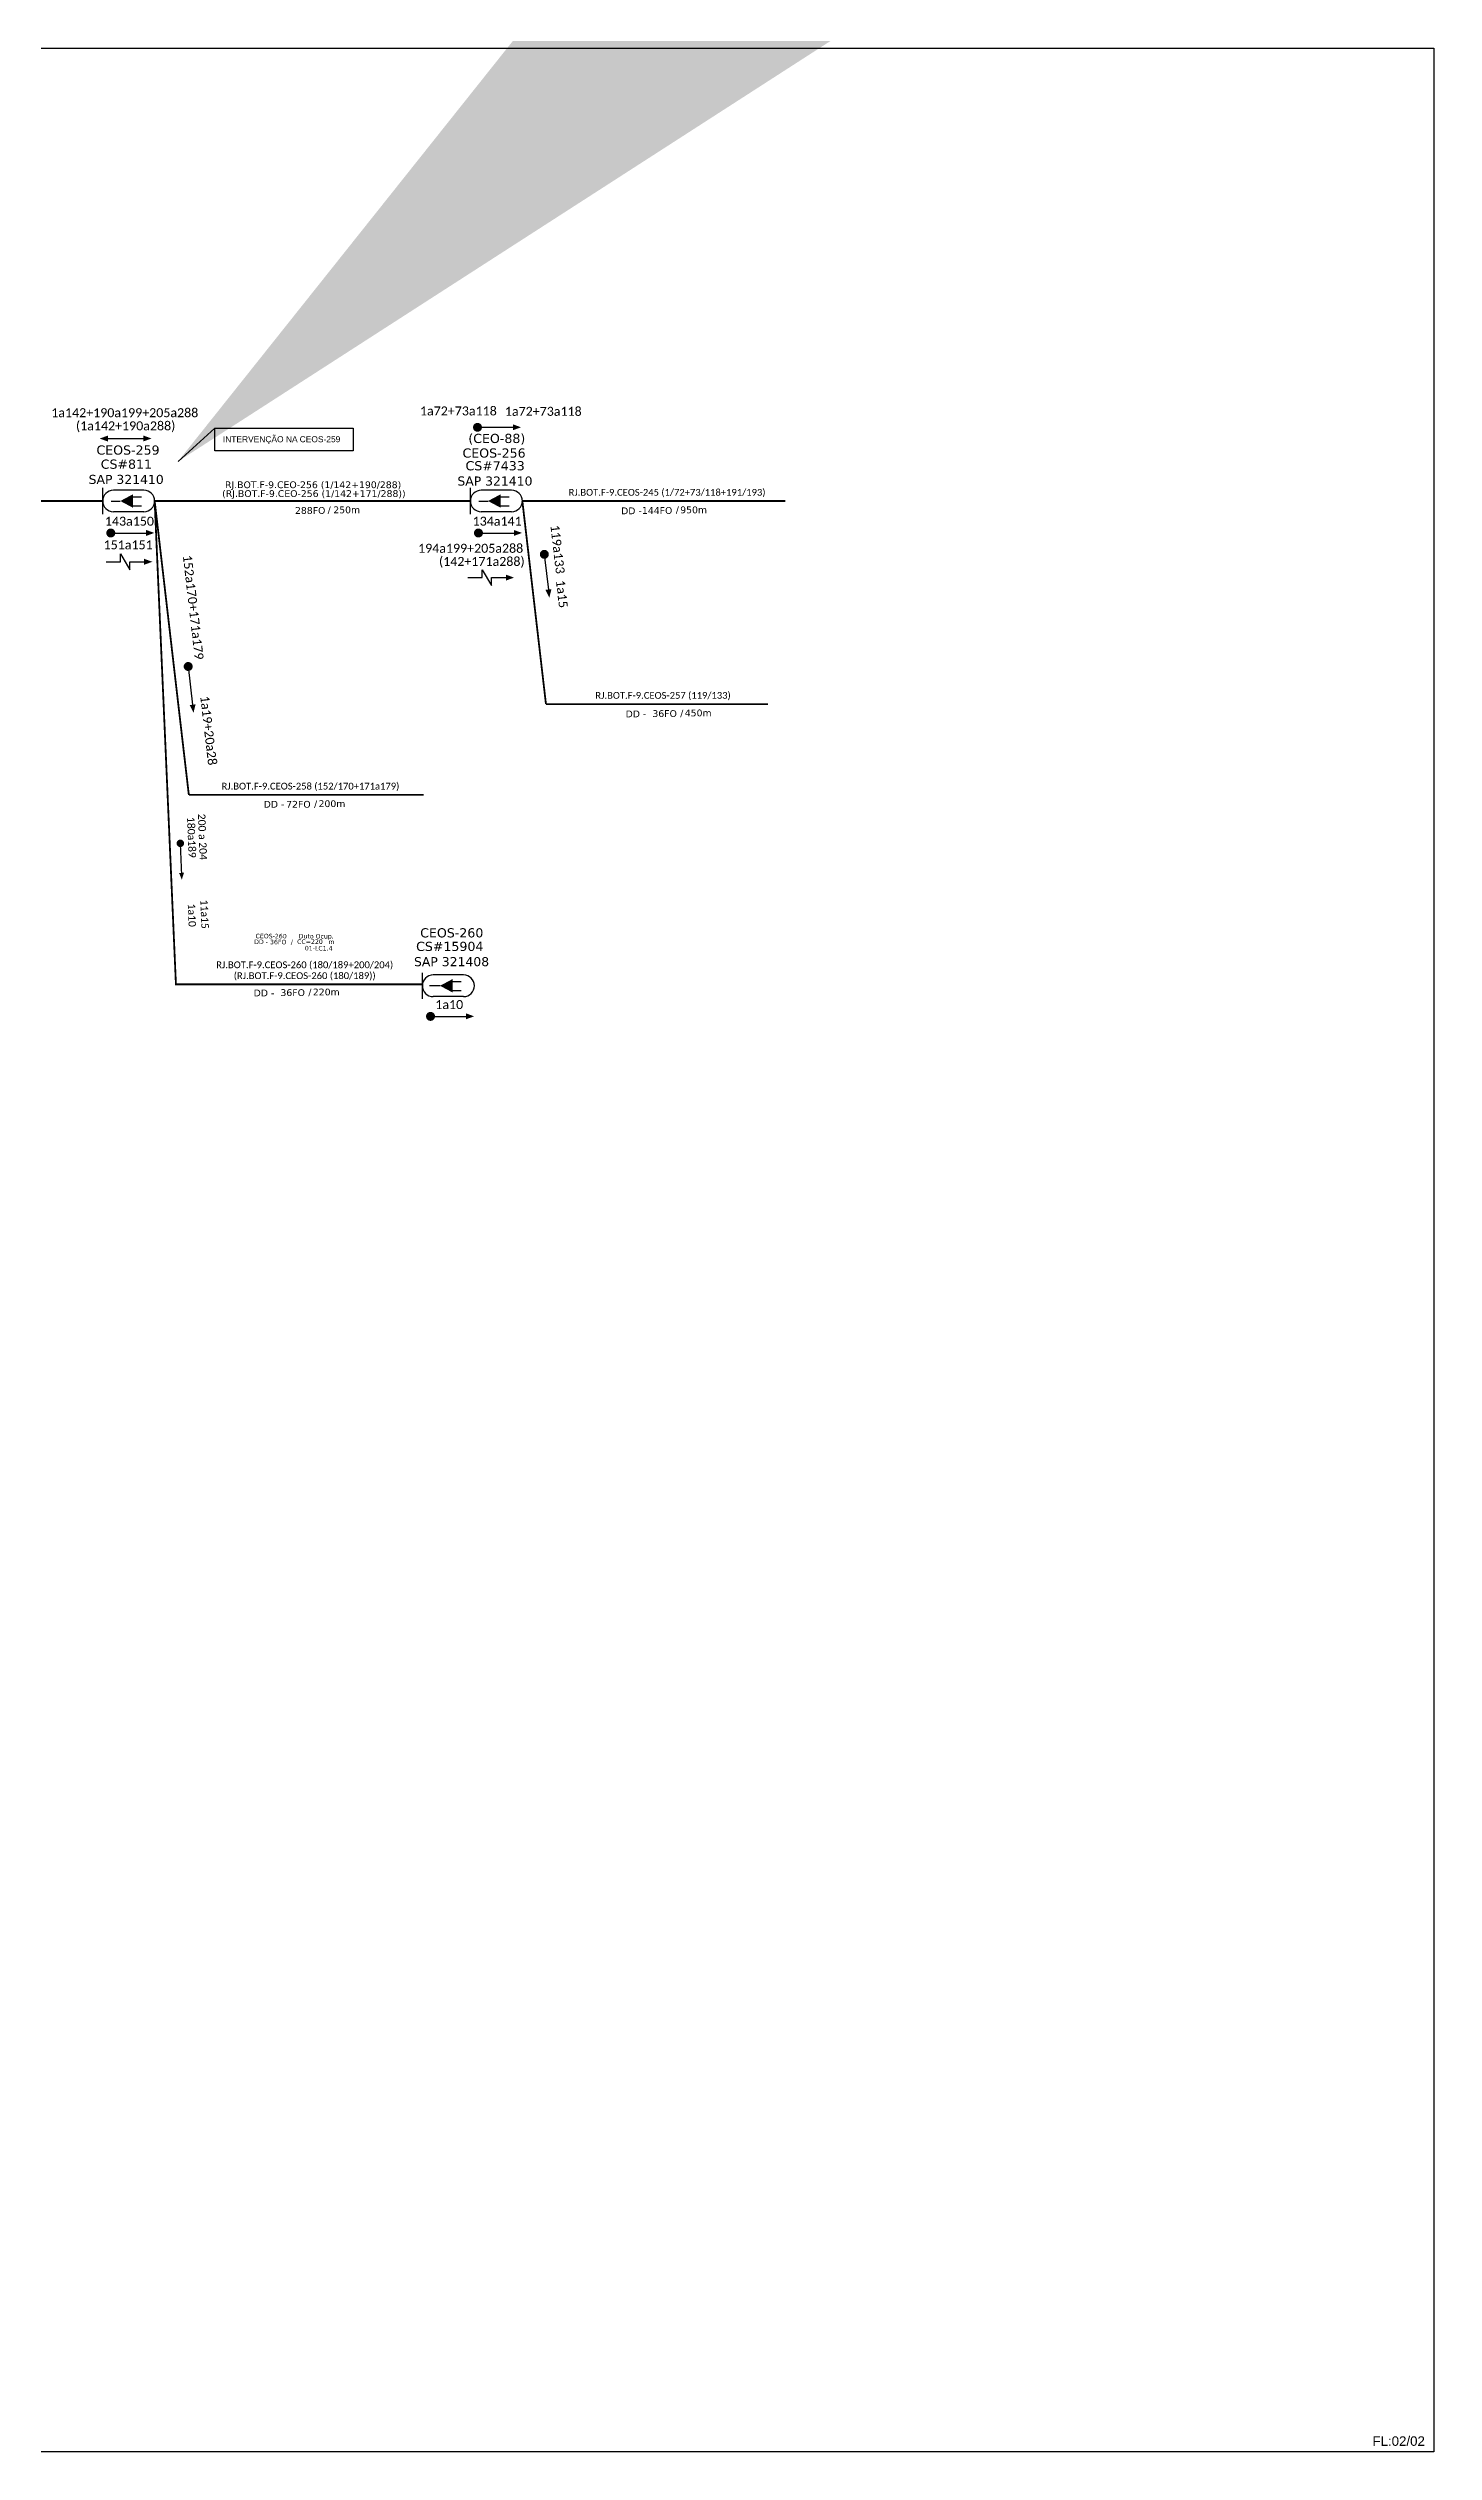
# Model space of a CAD drawing. Header units: metres. Extents: x -203 to 1885, y -55 to 636.
# Drawn here: x 1486 to 1885, y -55 to 636 of the extents above; entities that cross this region are included whole.
import ezdxf
from ezdxf.enums import TextEntityAlignment as Align

# ---------------------------------------------------------------- set-up
doc = ezdxf.new("R2010")
doc.units = ezdxf.units.M
doc.layers.add('10.4-Postes', color=1, linetype='Continuous', lineweight=0)
doc.layers.add('40.1-ETIQUETAS', color=1, linetype='Continuous', lineweight=20)
for name, color, linetype in [('20.4-CEOS', 1, 'Continuous'), ('20.5-CABO AÉREO', 1, 'Continuous'), ('label_cabos', 7, 'Continuous'), ('LC', 7, 'Continuous'), ('SETA', 7, 'Continuous'), ('surveys legendas', 7, 'Continuous')]:
    doc.layers.add(name, color=color, linetype=linetype)
doc.layers.get('LC').off()
doc.styles.add('ARIAL', font='arial.ttf')
doc.styles.add('ROMANS', font='romans.shx')
doc.styles.add('siredit', font='verdana.ttf')
doc.styles.get("Standard").update_dxf_attribs({"font": 'arial.ttf'})
doc.dimstyles.new('CL', dxfattribs={"dimtxt": 1, "dimasz": 2, "dimexe": 0.18, "dimexo": 0.0625, "dimgap": 0.09, "dimtad": 0, "dimdec": 0, "dimrnd": 1, "dimzin": 0, "dimdsep": 46, "dimtxsty": 'siredit', "dimblk": 'NONE', "dimcen": 0, "dimse1": 1, "dimse2": 1, "dimsd1": 1, "dimsd2": 1, "dimclrt": 7, "dimadec": 0, "dimazin": 0, "dimtfac": 1, "dimtdec": 0, "dimtofl": 0, "dimtmove": 0, "dimatfit": 3, "dimfxl": 0, "dimtolj": 1, "dimtzin": 0, "dimarcsym": 0})

# ---------------------------------------------------------------- blocks, each defined once
blk = doc.blocks.new('Inst CB DT OCUP CFOA-SM-DD-S-36')
at = {"layer": 'label_cabos', "color": 0, "style": 'siredit'}
for tag, flags, p in [('ID_ATIVIDADE', 3, (1.31, 2.67)), ('FATOR', 1, (11.56, 2.55))]:
    blk.add_attdef(tag, text='', height=1, rotation=359.69, dxfattribs=dict(at, flags=flags)).set_placement(p, align=Align.MIDDLE_CENTER)
for tag, p in [('TIPO_CABO', (1.11, 0)), ('DESTINO_CABO', (3.13, 1.26)), ('CABO', (4.69, -0.05)), ('/', (7.71, -0.05)), ('LANCE', (10.41, 0.02)), ('TIPO_CABO', (13.11, 1.24)), ('UND', (16.46, 0)), ('FID', (13.65, -1.41))]:
    blk.add_attdef(tag, text='', height=1, rotation=359.69, dxfattribs=at).set_placement(p, align=Align.MIDDLE_CENTER)
blk.add_attdef('QTDE', (11.93, -0.45), '', height=1, rotation=359.69, dxfattribs=at)
blk = doc.blocks.new('_None')
blk = doc.blocks.new('*U30')
at = {"color": 3}
blk.add_lwpolyline([(0.0000405, 0.000041), (0.0001936, 0.000041), (0.0001936, 0.0000158), (0.0000405, 0.0000158)], close=True, dxfattribs=at)
at = {"color": 3, "style": 'ARIAL'}
blk.add_attdef('SERVIÇO_EM_EMENDA_EXIST', text='', height=0.00000666, dxfattribs=at).set_placement((0.0001321, 0.0000254), align=Align.RIGHT)
blk.add_attdef('FID', (0.0001344, 0.0000254), '', height=0.00000666, dxfattribs=at)
at = {"layer": '10.4-Postes', "lineweight": 0, "style": 'ROMANS'}
for tag, p, flags in [('ID_ATIVIDADE', (-0.0000068, -0.0000086), 3), ('QTDE', (-0.000006, -0.000014), 3), ('FATOR', (-0.0000019, -0.0000113), 1)]:
    blk.add_attdef(tag, p, '', height=0.00000209, dxfattribs=dict(at, flags=flags))
at = {"color": 3}
blk.add_leader([(-0.0000002, 0.0000042), (0.0000405, 0.000041)], dimstyle='CL', override={"dimgap": 0.09, "dimtad": 0}, dxfattribs=at)

msp = doc.modelspace()

# ---------------------------------------------------------------- linework, layer by layer
msp.add_lwpolyline([(856.73, 636.01), (1884.64, 636.01), (1884.64, -55.3), (856.73, -55.3)], close=True)
at = {"color": 0}
for points, const_width in [([(1608.81, 526.94, 1), (1610.1, 526.94, 1)], 1.29), ([(1503.3, 496.55, 1), (1504.59, 496.55, 1)], 1.29), ([(1628.61, 491.05, 1), (1628.76, 489.77, 1)], 1.29), ([(1526.14, 458.8, 1), (1526.29, 457.52, 1)], 1.29), ([(1523.93, 407.84, 1), (1523.98, 406.76, 1)], 1.07), ([(1595.3, 357.54, 1), (1596.59, 357.54, 1)], 1.29)]:
    msp.add_lwpolyline(points, format="xyb", close=True, dxfattribs=dict(at, const_width=const_width))
at = {"color": 7, "const_width": 1.29}
msp.add_lwpolyline([(1609.09, 496.55, 1), (1610.38, 496.55, 1)], format="xyb", close=True, dxfattribs=at)
at = {"color": 0}
for points in [[(1506.71, 488.27), (1506.71, 490.55), (1509.43, 486), (1509.43, 488.27)], [(1610.79, 483.72), (1610.79, 486), (1613.51, 481.45), (1613.51, 483.72)]]:
    msp.add_lwpolyline(points, dxfattribs=at)
at = {"layer": '20.4-CEOS', "color": 5}
for p, q in [((1513.46, 508.86), (1504.73, 508.86)), ((1619.25, 508.86), (1610.53, 508.86)), ((1513.46, 502.64), (1504.73, 502.64)), ((1619.25, 502.64), (1610.53, 502.64)), ((1605.44, 369.45), (1596.71, 369.45)), ((1605.44, 363.22), (1596.71, 363.22))]:
    msp.add_line(p, q, dxfattribs=at)
for points in [[(1501.62, 502), (1501.62, 509.5)], [(1504.04, 505.75), (1506.69, 505.75)], [(1504.04, 505.75), (1506.69, 505.75)], [(1510.13, 506.98), (1512.78, 506.98)], [(1510.13, 506.98), (1512.78, 506.98)], [(1607.41, 502), (1607.41, 509.5)], [(1609.83, 505.75), (1612.48, 505.75)], [(1609.83, 505.75), (1612.48, 505.75)], [(1615.92, 506.98), (1618.57, 506.98)], [(1615.92, 506.98), (1618.57, 506.98)], [(1510.13, 504.39), (1512.78, 504.39)], [(1510.13, 504.39), (1512.78, 504.39)], [(1615.92, 504.39), (1618.57, 504.39)], [(1615.92, 504.39), (1618.57, 504.39)], [(1593.6, 362.58), (1593.6, 370.09)], [(1602.11, 367.57), (1604.76, 367.57)], [(1598.67, 366.34), (1595.67, 366.34)], [(1602.11, 364.98), (1604.76, 364.98)]]:
    msp.add_lwpolyline(points, dxfattribs=at)
for points in [[(1506.69, 505.75, 0, 3.84, 0), (1510.29, 505.75, 3.84, 3.84, 0)], [(1506.69, 505.75, 0, 3.84, 0), (1510.29, 505.75, 3.84, 3.84, 0)], [(1612.48, 505.75, 0, 3.84, 0), (1616.08, 505.75, 3.84, 3.84, 0)], [(1612.48, 505.75, 0, 3.84, 0), (1616.08, 505.75, 3.84, 3.84, 0)], [(1598.67, 366.34, 0, 3.84, 0), (1602.27, 366.34, 3.84, 3.84, 0)]]:
    msp.add_lwpolyline(points, format="xyseb", dxfattribs=at)
for centre, start, end in [((1504.73, 505.75), 90, 270), ((1513.46, 505.75), 270, 90), ((1610.53, 505.75), 90, 270), ((1619.25, 505.75), 270, 90), ((1596.71, 366.34), 90, 270), ((1605.44, 366.34), 270, 90)]:
    msp.add_arc(centre, 3.11, start, end, dxfattribs=at)
at = {"layer": '20.5-CABO AÉREO', "color": 0, "ltscale": 50, "const_width": 0.52}
for points in [[(1425.88, 505.75), (1501.62, 505.75)], [(1516.57, 505.75), (1523.36, 447.35)], [(1622.36, 505.75), (1629.15, 447.35)], [(1523.36, 447.35), (1526.4, 421.25)], [(1629.15, 447.35), (1693.01, 447.35)], [(1526.49, 421.25), (1594, 421.25)]]:
    msp.add_lwpolyline(points, dxfattribs=at)
at = {"layer": '20.5-CABO AÉREO', "color": 5, "ltscale": 50, "const_width": 0.52}
for points in [[(1516.57, 505.75), (1607.41, 505.75)], [(1516.57, 505.75), (1522.69, 366.74), (1593.62, 366.74)]]:
    msp.add_lwpolyline(points, dxfattribs=at)
at = {"layer": '40.1-ETIQUETAS', "color": 0, "const_width": 0.52}
msp.add_lwpolyline([(1622.36, 505.75), (1698.06, 505.75)], dxfattribs=at)
at = {"layer": 'SETA', "color": 0}
for points in [[(1609.45, 526.94), (1620.52, 526.94)], [(1503.12, 523.71), (1514.18, 523.71)], [(1503.94, 496.55), (1515.01, 496.55)], [(1609.74, 496.55), (1620.8, 496.55)], [(1502.6, 488.27), (1506.71, 488.27)], [(1509.43, 488.27), (1513.54, 488.27)], [(1628.68, 490.41), (1629.95, 479.42)], [(1606.68, 483.72), (1610.79, 483.72)], [(1613.51, 483.72), (1617.62, 483.72)], [(1526.21, 458.16), (1527.48, 447.17)], [(1523.95, 407.3), (1524.32, 398.08)], [(1595.95, 357.54), (1607.02, 357.54)]]:
    msp.add_lwpolyline(points, dxfattribs=at)
for points in [[(1619.63, 527.81), (1621.99, 526.95), (1619.63, 526.1)], [(1503.12, 524.57), (1500.76, 523.71), (1503.12, 522.85)], [(1513.3, 524.59), (1515.65, 523.73), (1513.3, 522.87)], [(1514.12, 497.42), (1516.48, 496.57), (1514.12, 495.71)], [(1619.91, 497.42), (1622.27, 496.57), (1619.91, 495.71)], [(1513.54, 489.13), (1515.9, 488.27), (1513.54, 487.41)], [(1617.62, 484.58), (1619.97, 483.72), (1617.62, 482.86)], [(1630.72, 480.4), (1630.14, 477.96), (1629.02, 480.2)], [(1528.34, 447.27), (1527.75, 444.83), (1526.63, 447.07)], [(1525.02, 398.85), (1524.38, 396.86), (1523.59, 398.79)], [(1606.13, 358.41), (1608.49, 357.55), (1606.13, 356.7)]]:
    msp.add_solid(points, dxfattribs=at)

# ---------------------------------------------------------------- block references
at = {"color": 0, "lineweight": 0, "xscale": 259999.9999999189, "yscale": 259999.9999999177, "zscale": 259999.9999999189}
msp.add_blockref('*U30', (1523.35, 516.05), dxfattribs=at).add_auto_attribs({'SERVIÇO_EM_EMENDA_EXIST': 'INTERVENÇÃO NA', 'FID': 'CEOS-259'})
at = {"layer": 'LC', "color": 6, "lineweight": 0}
ref = msp.add_blockref('Inst CB DT OCUP CFOA-SM-DD-S-36', (1546.01, 378.98), dxfattribs=dict(at, xscale=1.301002560000029, yscale=1.301002560000029, zscale=1.30100256))
ref.add_attrib('DESTINO_CABO', 'CEOS-260', dxfattribs={"layer": 'label_cabos', "color": 0, "height": 1.301, "rotation": 359.69001, "style": 'siredit'}).set_placement((1550.08, 380.63), align=Align.MIDDLE_CENTER)
ref.add_attrib('TIPO_CABO', 'Duto Ocup.', dxfattribs={"layer": 'label_cabos', "color": 0, "height": 1.301, "rotation": 359.69001, "style": 'siredit'}).set_placement((1563.06, 380.6), align=Align.MIDDLE_CENTER)
ref.add_attrib('/', '/', dxfattribs={"layer": 'label_cabos', "color": 0, "height": 1.3, "rotation": 359.69001, "style": 'siredit'}).set_placement((1556.05, 378.92), align=Align.MIDDLE_CENTER)
ref.add_attrib('FID', '01-LC1.4', dxfattribs={"layer": 'label_cabos', "color": 0, "height": 1.301, "rotation": 359.69001, "style": 'siredit'}).set_placement((1563.77, 377.14), align=Align.MIDDLE_CENTER)
ref.add_attrib('LANCE', 'CC=', dxfattribs={"layer": 'label_cabos', "color": 0, "height": 1.301, "rotation": 359.69001, "style": 'siredit'}).set_placement((1559.55, 379.01), align=Align.MIDDLE_CENTER)
ref.add_attrib('UND', 'm', dxfattribs={"layer": 'label_cabos', "color": 0, "height": 1.3, "rotation": 359.69001, "style": 'siredit'}).set_placement((1567.43, 378.99), align=Align.MIDDLE_CENTER)
ref.add_attrib('CABO', '36FO', dxfattribs={"layer": 'label_cabos', "color": 0, "height": 1.301, "rotation": 359.69001, "style": 'siredit'}).set_placement((1552.11, 378.92), align=Align.MIDDLE_CENTER)
ref.add_attrib('TIPO_CABO', 'DD - ', dxfattribs={"layer": 'label_cabos', "color": 0, "height": 1.301, "rotation": 359.69001, "style": 'siredit'}).set_placement((1547.46, 378.98), align=Align.MIDDLE_CENTER)
ref.add_attrib('QTDE', '220', (1561.53, 378.39), dxfattribs={"layer": 'label_cabos', "color": 0, "height": 1.301, "rotation": 359.69001, "style": 'siredit'})

# ---------------------------------------------------------------- texts
at = {"color": 1, "insert": (1507.97, 531.13), "char_height": 2.574, "width": 32.6368, "attachment_point": 5}
msp.add_mtext('{\\fCalibri|b0|i0|c0|p34;1a142+190a199+205a288}', dxfattribs=at)
at = {"color": 0, "attachment_point": 5}
for s, insert, char_height, width in [('{\\fCalibri|b0|i0|c0|p34;\\C7;1a7\\C0;2+73a118}', (1603.95, 531.64), 2.574, 32.6368), ('{\\fCalibri|b0|i0|c0|p34;\\C7;1a7\\C0;2+73a118}', (1628.38, 531.53), 2.574, 32.6368), ('{\\fCalibri|b0|i0|c0|p34;\\C5;(1a142+190a288)}', (1508.22, 527.09), 2.574, 32.6368), ('{\\fCalibri|b0|i0|c0|p34;\\C7;143a150}', (1509.31, 499.93), 2.574, 32.6368), ('{\\fCalibri|b0|i0|c0|p34;\\C7;134a141}', (1615.11, 499.93), 2.574, 32.6368), ('{\\fCalibri|b0|i0|c0|p34;151a151}', (1508.94, 493.13), 2.574, 32.6368), ('{\\fCalibri|b0|i0|c0|p34;\\C7;1a10}', (1601.32, 360.92), 2.576, 32.6619)]:
    msp.add_mtext(s, dxfattribs=dict(at, insert=insert, char_height=char_height, width=width))
for s, insert, char_height, width, rotation in [('{\\fCalibri|b0|i0|c0|p34;\\C7;119a133}', (1632.5, 491.85), 2.574, 32.6368, 276.59379), ('{\\fCalibri|b0|i0|c0|p34;152a170+171a179}', (1527.67, 475.16), 2.574, 32.6368, 276.59379), ('{\\fCalibri|b0|i0|c0|p34;\\C7;1a15}', (1633.73, 479.01), 2.574, 32.6368, 276.59379), ('{\\fCalibri|b0|i0|c0|p34;1a19+20a28}', (1532.09, 439.75), 2.574, 32.6368, 276.59379), ('{\\fCalibri|b0|i0|c0|p34;\\C1;200 a 204}', (1530.33, 409.17), 2.1467, 27.2183, 272.27519), ('{\\fCalibri|b0|i0|c0|p34;\\C7;180a189}', (1527.18, 409.01), 2.1467, 27.2183, 272.27519), ('{\\fCalibri|b0|i0|c0|p34;\\C7;1a10}', (1527.28, 386.63), 2.1467, 27.2183, 272.27519), ('{\\fCalibri|b0|i0|c0|p34;\\C1;11a15}', (1530.94, 386.92), 2.1467, 27.2183, 272.27519)]:
    msp.add_mtext(s, dxfattribs=dict(at, insert=insert, char_height=char_height, width=width, rotation=rotation))
at = {"color": 3, "insert": (1607.48, 492.14), "char_height": 2.574, "width": 32.6368, "attachment_point": 5}
msp.add_mtext('{\\fCalibri|b0|i0|c0|p34;194a199+205a288}', dxfattribs=at)
at = {"color": 5, "insert": (1610.7, 488.1), "char_height": 2.574, "width": 7.166, "attachment_point": 5}
msp.add_mtext('{\\fCalibri|b0|i0|c0|p34;(142+171a288)}', dxfattribs=at)
at = {"layer": '20.4-CEOS', "color": 0, "style": 'siredit'}
for s, height, p in [('CEOS-259', 2.636, (1508.9, 520.41)), ('SAP 321410', 2.6, (1508.37, 511.97)), ('CS#811', 2.636, (1508.43, 516.35))]:
    msp.add_text(s, height=height, dxfattribs=at).set_placement(p, align=Align.MIDDLE_CENTER)
at = {"layer": '20.4-CEOS', "color": 5, "style": 'siredit'}
for s, height, p in [('CEOS-256', 2.636, (1614.22, 519.55)), ('(CEO-88)', 2.636, (1615.01, 523.75)), ('SAP 321410', 2.6, (1614.47, 511.5)), ('CS#7433', 2.636, (1614.53, 515.89)), ('CEOS-260', 2.638, (1602.05, 381.57)), ('SAP 321408', 2.602, (1601.99, 373.28)), ('CS#15904 ', 2.638, (1602.05, 377.67))]:
    msp.add_text(s, height=height, dxfattribs=at).set_placement(p, align=Align.MIDDLE_CENTER)
at = {"layer": '40.1-ETIQUETAS', "color": 5, "style": 'siredit'}
msp.add_text('(RJ.BOT.F-9.CEO-256 (1/142+171/288))', height=1.95, dxfattribs=at).set_placement((1562.38, 507.89), align=Align.MIDDLE_CENTER)
at = {"layer": '40.1-ETIQUETAS', "color": 1, "style": 'siredit'}
msp.add_text('RJ.BOT.F-9.CEO-256 (1/142+190/288)', height=1.95, dxfattribs=at).set_placement((1562.16, 510.42), align=Align.MIDDLE_CENTER)
at = {"layer": '40.1-ETIQUETAS', "color": 0, "style": 'siredit'}
for s, height, p in [('288FO', 1.95, (1565.69, 503.03)), ('/', 1.95, (1567.23, 503.21)), ('DD - ', 1.95, (1657.56, 502.92)), ('144FO', 1.95, (1665.51, 503.03)), ('/', 1.95, (1667.4, 503.21)), ('DD - ', 1.95, (1658.86, 444.52)), ('36FO', 1.95, (1666.82, 444.63)), ('/', 1.95, (1668.7, 444.81)), ('DD - ', 1.95, (1554.72, 418.54)), ('72FO', 1.95, (1561.45, 418.53)), ('/', 1.95, (1563.34, 418.71)), ('DD - ', 1.952, (1551.84, 364.27)), ('36FO', 1.952, (1559.81, 364.37)), ('/', 1.95, (1561.69, 364.55))]:
    msp.add_text(s, height=height, dxfattribs=at).set_placement(p, align=Align.MIDDLE_RIGHT)
for s, height, p in [('250m', 1.95, (1567.96, 503.21)), ('950m', 1.95, (1667.78, 503.21)), ('450m', 1.95, (1669.09, 444.81)), ('200m', 1.95, (1563.72, 418.71)), ('220m', 1.952, (1562.08, 364.55))]:
    msp.add_text(s, height=height, dxfattribs=at).set_placement(p, align=Align.MIDDLE_LEFT)
at = {"layer": '40.1-ETIQUETAS', "color": 0, "char_height": 1.95, "width": 78.0305, "attachment_point": 5, "style": 'siredit'}
for s, insert in [('{\\fCalibri|b0|i0|c0|p34;RJ.BOT.F-9.CEOS-245 (1/72+73/118+191/193) }', (1663.99, 508.04)), ('{\\fCalibri|b0|i0|c0|p34;RJ.BOT.F-9.CEOS-257 (119/133\\C0;) }', (1662.84, 449.64)), ('{\\fCalibri|b0|i0|c0|p34;RJ.BOT.F-9.CEOS-258 (152/170+171a179) }', (1561.39, 423.54))]:
    msp.add_mtext(s, dxfattribs=dict(at, insert=insert))
at = {"layer": '40.1-ETIQUETAS', "color": 5, "char_height": 1.9515, "width": 78.0906, "attachment_point": 5, "style": 'siredit'}
for s, insert in [('\\C1;\\fCalibri|b0|i0|c0|p34;RJ.BOT.F-9.CEOS-260 (180/189+200/204) ', (1559.74, 372.16)), ('{\\fCalibri|b0|i0|c0|p34;(RJ.BOT.F-9.CEOS-260 (180/189))}', (1559.74, 369.03))]:
    msp.add_mtext(s, dxfattribs=dict(at, insert=insert))
at = {"layer": 'surveys legendas', "color": 7}
msp.add_text('FL:02/02', height=2.735, dxfattribs=at).set_placement((1866.95, -53.55))

doc.saveas('drawing.dxf')
